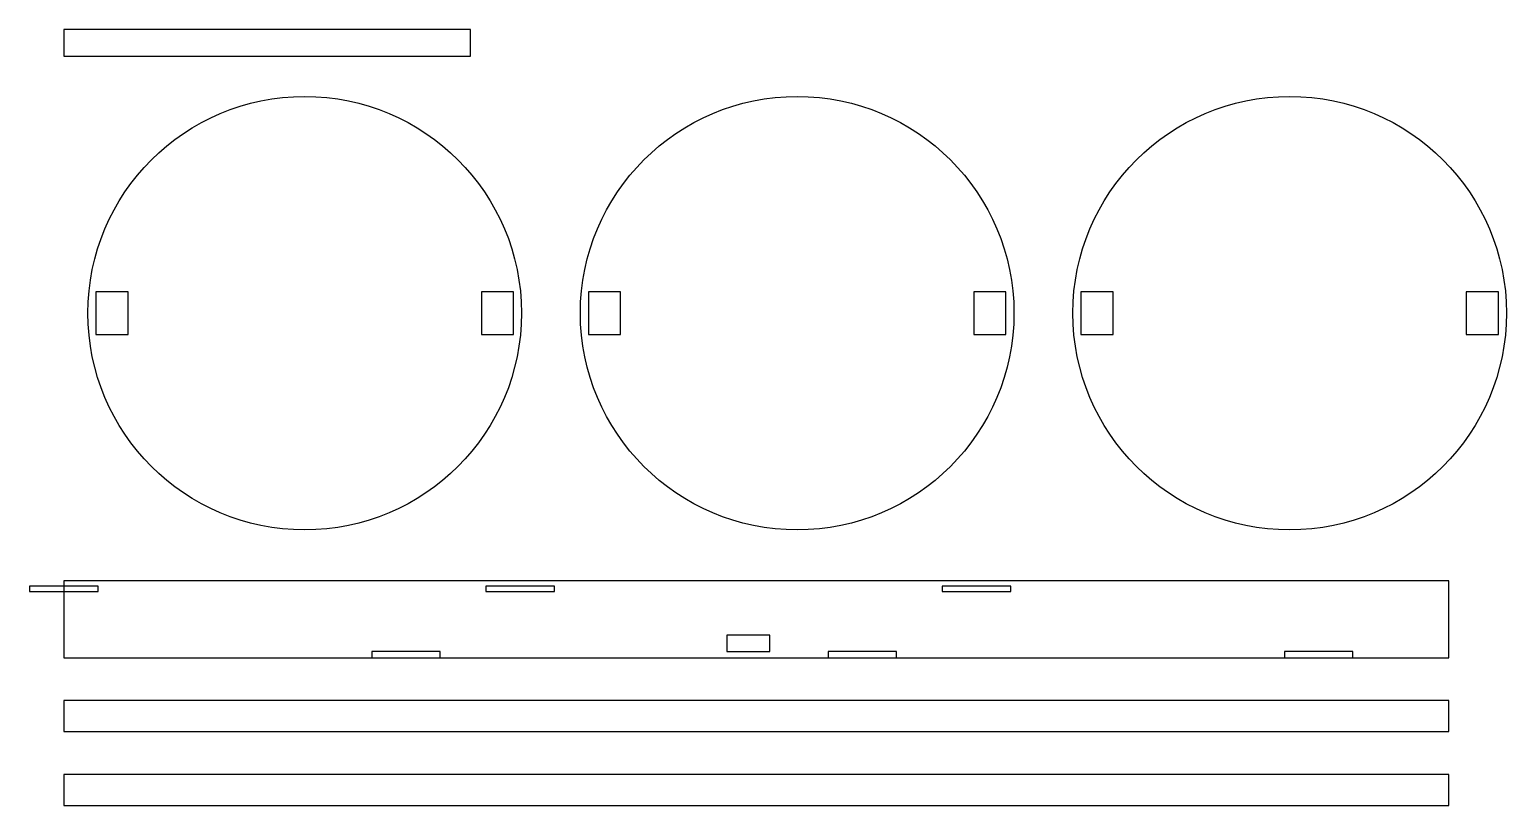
# Model space of a CAD drawing. Header units: metres. Extents: x -6 to 270, y 0 to 145.
import ezdxf

# ---------------------------------------------------------------- set-up
doc = ezdxf.new("R2010")
doc.units = ezdxf.units.M

msp = doc.modelspace()

# ---------------------------------------------------------------- linework, layer by layer
at = {"layer": 'CUP_A_CUT'}
for p, q in [((12, 96), (6, 96)), ((6, 96), (6, 88)), ((12, 88), (12, 96)), ((84, 96), (78, 96)), ((78, 96), (78, 88)), ((84, 88), (84, 96)), ((6, 88), (12, 88)), ((78, 88), (84, 88))]:
    msp.add_line(p, q, dxfattribs=at)
at = {"layer": 'CUP_A_FLOOR'}
msp.add_circle((45, 92), 40.5, dxfattribs=at)
at = {"layer": 'CUP_A_SHIM'}
for p, q in [((76, 145), (0, 145)), ((0, 145), (0, 140)), ((76, 140), (76, 145)), ((0, 140), (76, 140))]:
    msp.add_line(p, q, dxfattribs=at)
at = {"layer": 'CUP_A_WALL'}
for p, q in [((258.726, 5.8), (0, 5.8)), ((0, 5.8), (0, 0)), ((258.726, 0), (258.726, 5.8)), ((0, 0), (258.726, 0))]:
    msp.add_line(p, q, dxfattribs=at)
at = {"layer": 'CUP_B_CUT'}
for p, q in [((104, 96), (98, 96)), ((98, 96), (98, 88)), ((104, 88), (104, 96)), ((176, 96), (170, 96)), ((170, 96), (170, 88)), ((176, 88), (176, 96)), ((98, 88), (104, 88)), ((170, 88), (176, 88))]:
    msp.add_line(p, q, dxfattribs=at)
at = {"layer": 'CUP_B_FLOOR'}
msp.add_circle((137, 92), 40.5, dxfattribs=at)
at = {"layer": 'CUP_B_WALL'}
for p, q in [((258.726, 19.6), (0, 19.6)), ((0, 19.6), (0, 13.8)), ((258.726, 13.8), (258.726, 19.6)), ((0, 13.8), (258.726, 13.8))]:
    msp.add_line(p, q, dxfattribs=at)
at = {"layer": 'CUP_CD_CUT'}
for p, q in [((196, 96), (190, 96)), ((190, 96), (190, 88)), ((196, 88), (196, 96)), ((268, 96), (262, 96)), ((262, 96), (262, 88)), ((268, 88), (268, 96)), ((190, 88), (196, 88)), ((262, 88), (268, 88)), ((6.4, 41), (-6.4, 41)), ((-6.4, 41), (-6.4, 40)), ((-6.4, 40), (6.4, 40)), ((6.4, 40), (6.4, 41)), ((91.642, 41), (78.842, 41)), ((78.842, 41), (78.842, 40)), ((78.842, 40), (91.642, 40)), ((91.642, 40), (91.642, 41)), ((176.884, 41), (164.084, 41)), ((164.084, 41), (164.084, 40)), ((164.084, 40), (176.884, 40)), ((176.884, 40), (176.884, 41)), ((131.863, 31.8), (123.863, 31.8)), ((123.863, 31.8), (123.863, 28.8)), ((131.863, 28.8), (131.863, 31.8)), ((70.331, 28.8), (57.531, 28.8)), ((57.531, 28.8), (57.531, 27.6)), ((57.531, 27.6), (70.331, 27.6)), ((70.331, 27.6), (70.331, 28.8)), ((123.863, 28.8), (131.863, 28.8)), ((155.573, 28.8), (142.773, 28.8)), ((142.773, 28.8), (142.773, 27.6)), ((142.773, 27.6), (155.573, 27.6)), ((155.573, 27.6), (155.573, 28.8)), ((240.815, 28.8), (228.015, 28.8)), ((228.015, 28.8), (228.015, 27.6)), ((228.015, 27.6), (240.815, 27.6)), ((240.815, 27.6), (240.815, 28.8))]:
    msp.add_line(p, q, dxfattribs=at)
at = {"layer": 'CUP_CD_FLOOR'}
msp.add_circle((229, 92), 40.5, dxfattribs=at)
at = {"layer": 'CUP_CD_WALL'}
for p, q in [((258.726, 42), (0, 42)), ((0, 42), (0, 27.6)), ((258.726, 27.6), (258.726, 42)), ((0, 27.6), (258.726, 27.6))]:
    msp.add_line(p, q, dxfattribs=at)

doc.saveas('drawing.dxf')
